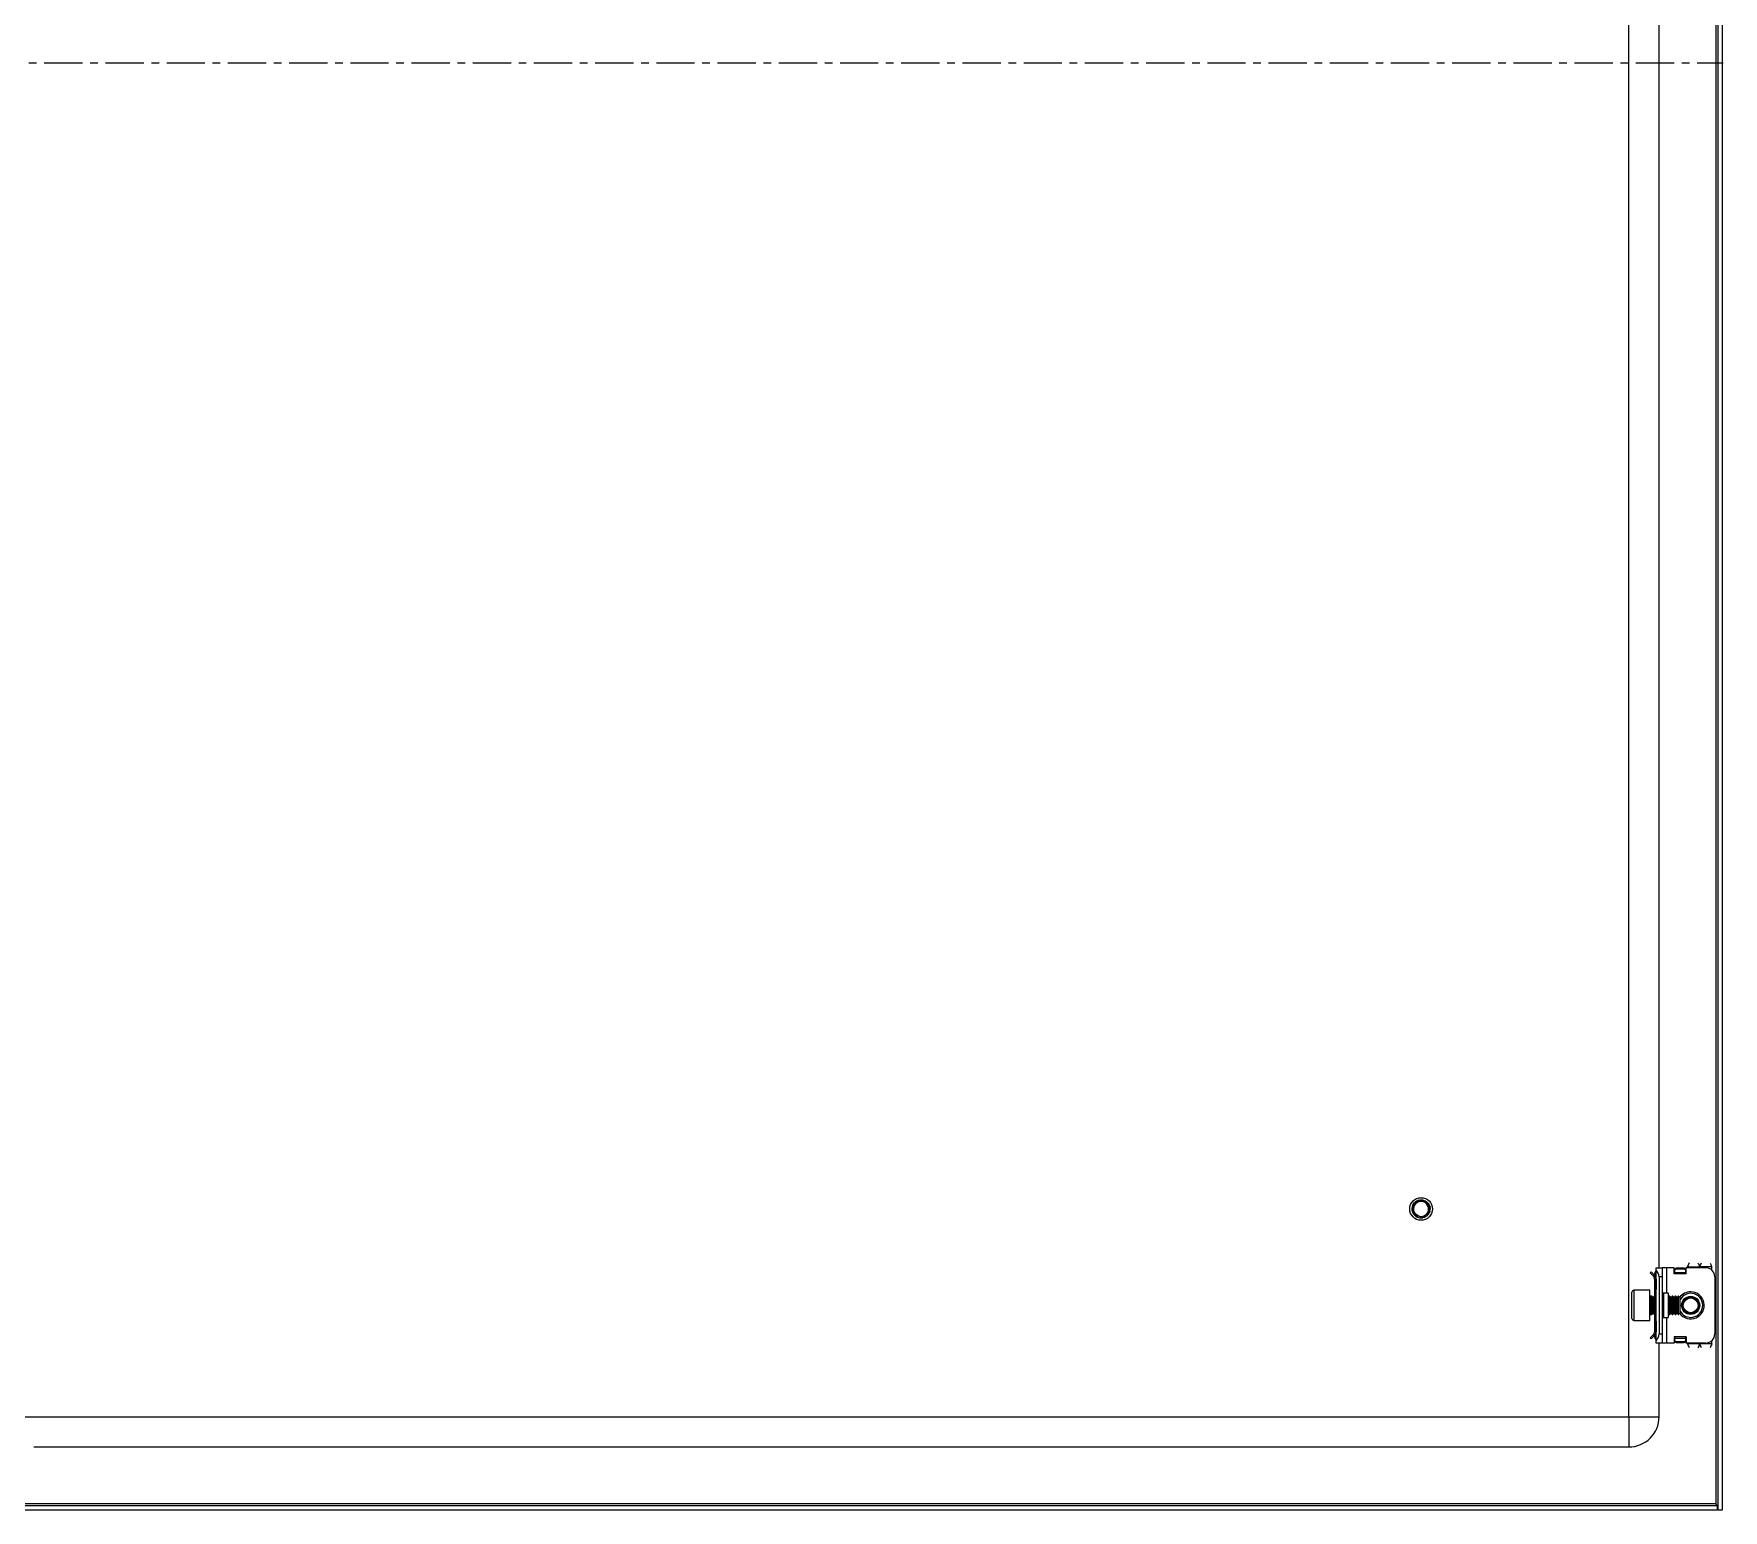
# Model space of a CAD drawing. Header units: millimetres. Extents: x -662 to 1946, y -353 to 961.
# Drawn here: x 1386 to 1946, y -190 to 300 of the extents above; entities that cross this region are included whole.
import ezdxf

# ---------------------------------------------------------------- set-up
doc = ezdxf.new("R2010")
doc.units = ezdxf.units.MM
doc.linetypes.add('CENTERX2', pattern=[20.32, 12.7, -2.54, 2.54, -2.54])
doc.layers.add('FORMAT', color=7, linetype='Continuous')

msp = doc.modelspace()

# ---------------------------------------------------------------- linework, layer by layer
at = {"color": 8, "linetype": 'Continuous', "lineweight": 18}
for p, q in [((1944.07, 768.5), (1944.07, -188.3)), ((1924.17, -111.9), (1923.67, -111.9)), ((1924.17, -111.4), (1923.97, -111.19)), ((1927.67, -109.9), (1927.67, -118.4)), ((1933.92, -111.55), (1930.42, -111.55)), ((1934.67, -109.65), (1938.67, -109.65)), ((1942.67, -109.65), (1938.67, -109.65)), ((1916.77, -117.4), (1916.77, -119.71)), ((1926.17, -112.9), (1925.17, -112.9)), ((1916.77, -119.71), (1916.77, -127.4)), ((1922.42, -119.4), (1922.42, -125.4)), ((1926.67, -118.4), (1926.67, -126.4)), ((1927.67, -126.4), (1927.67, -134.9)), ((1924.17, -132.9), (1923.67, -132.9)), ((1924.17, -133.4), (1923.97, -133.61)), ((1925.17, -131.9), (1926.17, -131.9)), ((1930.42, -133.25), (1933.92, -133.25)), ((1938.67, -135.15), (1934.67, -135.15)), ((1942.67, -135.15), (1938.67, -135.15)), ((1915.17, -159.4), (1915.17, -169.4)), ((1915.17, -159.4), (1925.17, -159.4)), ((1944.07, -188.3), (802.27, -188.3))]:
    msp.add_line(p, q, dxfattribs=at)
at = {"color": 7, "linetype": 'Continuous', "lineweight": 25}
for p, q in [((1944.67, 770.6), (1944.67, -190.4)), ((1946.17, 770.6), (1946.17, -190.4)), ((1915.17, -159.4), (1915.17, 739.6)), ((1925.17, -109.9), (1925.17, 690.1)), ((1843.28, -89.6), (1843.27, -89.65)), ((1843.34, -89.42), (1843.32, -89.46)), ((1843.38, -89.32), (1843.51, -89.09)), ((1843.39, -89.28), (1843.49, -89.1)), ((1843.91, -88.43), (1844.07, -88.31)), ((1843.93, -88.47), (1844.05, -88.28)), ((1844.64, -87.82), (1844.9, -87.7)), ((1845.2, -87.56), (1845.48, -87.5)), ((1845.57, -87.46), (1845.53, -87.47)), ((1846.71, -87.45), (1846.67, -87.44)), ((1846.89, -87.49), (1846.85, -87.48)), ((1847.07, -87.54), (1847.03, -87.52)), ((1847.25, -87.6), (1847.21, -87.58)), ((1847.61, -87.76), (1847.56, -87.74)), ((1847.61, -87.76), (1847.75, -87.88)), ((1847.78, -87.87), (1847.74, -87.84)), ((1847.95, -87.98), (1847.91, -87.96)), ((1847.95, -87.98), (1848.16, -88.17)), ((1848.12, -88.11), (1848.08, -88.08)), ((1848.26, -88.25), (1848.23, -88.22)), ((1848.4, -88.39), (1848.37, -88.35)), ((1848.99, -89.36), (1848.98, -89.35)), ((1849.05, -89.54), (1849.03, -89.49)), ((1849.09, -89.71), (1849.08, -89.67)), ((1843.17, -90.4), (1843.17, -90.4)), ((1843.18, -90.2), (1843.24, -89.89)), ((1843.18, -90.2), (1843.18, -90.25)), ((1843.2, -90), (1843.19, -90.05)), ((1843.2, -90.81), (1843.21, -90.85)), ((1843.23, -89.79), (1843.23, -89.84)), ((1843.88, -91.27), (1843.72, -90.86)), ((1844.01, -92.48), (1843.89, -92.35)), ((1843.9, -92.36), (1843.92, -92.38)), ((1844.01, -92.48), (1844.04, -92.51)), ((1844.15, -92.62), (1844.19, -92.65)), ((1844.31, -92.75), (1844.35, -92.78)), ((1844.48, -92.87), (1844.52, -92.9)), ((1845.98, -93.39), (1846.72, -93.32)), ((1846.86, -93.32), (1846.91, -93.31)), ((1847.05, -93.27), (1847.1, -93.25)), ((1847.25, -93.2), (1847.29, -93.18)), ((1847.62, -93.03), (1847.4, -93.11)), ((1847.44, -93.12), (1847.48, -93.1)), ((1847.8, -92.92), (1847.59, -93.04)), ((1847.62, -92.96), (1847.66, -93)), ((1847.62, -93.03), (1847.66, -93)), ((1848.25, -92.57), (1848.28, -92.53)), ((1849.09, -91.1), (1849.01, -91.34)), ((1849.04, -91.29), (1849.05, -91.25)), ((1849.09, -91.1), (1849.1, -91.06)), ((1849.13, -89.9), (1849.12, -89.85)), ((1849.13, -90.9), (1849.14, -90.86)), ((1849.16, -90.09), (1849.15, -90.04)), ((1849.17, -90.29), (1849.15, -90.53)), ((1849.16, -90.7), (1849.16, -90.65)), ((1849.17, -90.29), (1849.17, -90.24)), ((1849.17, -90.49), (1849.17, -90.44)), ((1922.61, -111.26), (1922.26, -111.61)), ((1923.23, -112.59), (1922.26, -111.61)), ((1923.59, -112.24), (1922.61, -111.26)), ((1923.67, -111.9), (1923.67, -112.29)), ((1923.97, -111.19), (1924.17, -110.99)), ((1924.17, -109.9), (1926.17, -109.9)), ((1924.17, -110.66), (1924.17, -109.9)), ((1924.17, -134.14), (1924.17, -110.66)), ((1926.17, -109.9), (1926.17, -112.9)), ((1927.67, -109.9), (1926.17, -109.9)), ((1930.17, -109.9), (1927.67, -109.9)), ((1930.17, -111.9), (1930.17, -109.9)), ((1934.17, -111.9), (1930.17, -111.9)), ((1930.42, -110.28), (1930.92, -109.92)), ((1930.92, -110.28), (1930.42, -110.63)), ((1930.42, -110.63), (1930.42, -110.28)), ((1930.42, -111.55), (1930.42, -110.63)), ((1930.42, -111.9), (1930.42, -111.55)), ((1930.92, -109.92), (1930.92, -110.28)), ((1930.92, -109.92), (1933.42, -109.92)), ((1930.92, -110.28), (1933.42, -110.28)), ((1933.42, -110.28), (1933.42, -109.92)), ((1933.42, -109.92), (1933.92, -110.28)), ((1933.92, -110.63), (1933.42, -110.28)), ((1933.92, -110.28), (1933.92, -110.63)), ((1933.92, -110.63), (1933.92, -111.55)), ((1933.92, -111.55), (1933.92, -111.9)), ((1933.97, -110.02), (1933.97, -111.9)), ((1934.17, -110.02), (1933.97, -110.02)), ((1934.17, -111.9), (1934.17, -109.9)), ((1940.67, -109.9), (1934.17, -109.9)), ((1934.67, -109.9), (1934.67, -109.65)), ((1942.67, -110.66), (1942.67, -109.65)), ((1922.17, -117.4), (1916.77, -117.4)), ((1922.17, -119.71), (1922.17, -117.4)), ((1923.23, -112.59), (1923.59, -112.24)), ((1923.67, -113.65), (1924.17, -113.65)), ((1923.67, -113.65), (1923.67, -117.15)), ((1924.17, -117.15), (1923.67, -117.15)), ((1923.67, -117.15), (1923.67, -119.4)), ((1924.17, -113.65), (1924.17, -117.15)), ((1925.17, -112.9), (1925.17, -131.9)), ((1926.17, -112.9), (1926.17, -131.9)), ((1943.67, -112.9), (1943.67, -131.9)), ((1916.17, -120.03), (1916.17, -118)), ((1916.17, -126.8), (1916.17, -120.03)), ((1922.17, -127.4), (1922.17, -119.71)), ((1922.78, -119.4), (1922.42, -119.4)), ((1923.17, -119.95), (1922.78, -119.4)), ((1922.78, -124.93), (1922.78, -119.4)), ((1923.56, -119.4), (1923.17, -119.95)), ((1923.17, -124.46), (1923.17, -119.95)), ((1923.78, -119.4), (1923.56, -119.4)), ((1923.56, -124.93), (1923.56, -119.4)), ((1924.17, -119.95), (1923.78, -119.4)), ((1923.78, -124.93), (1923.78, -119.4)), ((1928.17, -118.4), (1926.67, -118.4)), ((1928.17, -118.4), (1928.17, -126.4)), ((1928.56, -119.4), (1928.17, -119.95)), ((1928.78, -119.4), (1928.56, -119.4)), ((1928.56, -124.93), (1928.56, -119.4)), ((1929.17, -119.95), (1928.78, -119.4)), ((1928.78, -124.93), (1928.78, -119.4)), ((1929.56, -119.4), (1929.17, -119.95)), ((1929.17, -124.46), (1929.17, -119.95)), ((1929.78, -119.4), (1929.56, -119.4)), ((1929.56, -124.93), (1929.56, -119.4)), ((1930.17, -119.95), (1929.78, -119.4)), ((1929.78, -124.93), (1929.78, -119.4)), ((1930.56, -119.4), (1930.17, -119.95)), ((1930.17, -124.46), (1930.17, -119.95)), ((1930.78, -119.4), (1930.56, -119.4)), ((1930.56, -124.93), (1930.56, -119.4)), ((1931.17, -119.95), (1930.78, -119.4)), ((1930.78, -124.93), (1930.78, -119.4)), ((1931.56, -119.4), (1931.17, -119.95)), ((1931.17, -124.46), (1931.17, -119.95)), ((1931.62, -119.4), (1931.56, -119.4)), ((1931.56, -124.93), (1931.56, -119.4)), ((1932.17, -119.95), (1931.62, -119.4)), ((1931.62, -120.78), (1931.62, -119.4)), ((1931.62, -125.4), (1931.62, -120.78)), ((1932.17, -121.08), (1932.17, -119.95)), ((1932.17, -124.85), (1932.17, -121.08)), ((1916.77, -127.4), (1922.17, -127.4)), ((1922.42, -125.4), (1922.78, -125.4)), ((1922.78, -125.4), (1923.17, -124.85)), ((1922.78, -125.4), (1922.78, -124.93)), ((1923.17, -124.85), (1923.17, -124.46)), ((1923.17, -124.85), (1923.56, -125.4)), ((1923.56, -125.4), (1923.56, -124.93)), ((1923.56, -125.4), (1923.78, -125.4)), ((1923.67, -125.4), (1923.67, -127.65)), ((1923.67, -127.65), (1923.67, -131.15)), ((1923.67, -127.65), (1924.17, -127.65)), ((1923.78, -125.4), (1924.17, -124.85)), ((1923.78, -125.4), (1923.78, -124.93)), ((1924.17, -127.65), (1924.17, -131.15)), ((1926.67, -126.4), (1928.17, -126.4)), ((1928.17, -124.85), (1928.56, -125.4)), ((1928.56, -125.4), (1928.56, -124.93)), ((1928.56, -125.4), (1928.78, -125.4)), ((1928.78, -125.4), (1929.17, -124.85)), ((1928.78, -125.4), (1928.78, -124.93)), ((1929.17, -124.85), (1929.17, -124.46)), ((1929.17, -124.85), (1929.56, -125.4)), ((1929.56, -125.4), (1929.56, -124.93)), ((1929.56, -125.4), (1929.78, -125.4)), ((1929.78, -125.4), (1930.17, -124.85)), ((1929.78, -125.4), (1929.78, -124.93)), ((1930.17, -124.85), (1930.17, -124.46)), ((1930.17, -124.85), (1930.56, -125.4)), ((1930.56, -125.4), (1930.56, -124.93)), ((1930.56, -125.4), (1930.78, -125.4)), ((1930.78, -125.4), (1931.17, -124.85)), ((1930.78, -125.4), (1930.78, -124.93)), ((1931.17, -124.85), (1931.17, -124.46)), ((1931.17, -124.85), (1931.56, -125.4)), ((1931.56, -125.4), (1931.56, -124.93)), ((1931.56, -125.4), (1931.62, -125.4)), ((1931.62, -125.4), (1932.17, -124.85)), ((1923.23, -132.21), (1922.26, -133.19)), ((1922.61, -133.54), (1922.26, -133.19)), ((1923.59, -132.56), (1922.61, -133.54)), ((1923.23, -132.21), (1923.59, -132.56)), ((1923.67, -131.15), (1924.17, -131.15)), ((1923.67, -132.9), (1923.67, -132.44)), ((1924.17, -133.81), (1923.97, -133.61)), ((1924.17, -134.9), (1924.17, -134.14)), ((1926.17, -131.9), (1926.17, -134.9)), ((1934.17, -132.9), (1930.17, -132.9)), ((1930.17, -132.9), (1930.17, -134.9)), ((1930.42, -133.25), (1930.42, -132.9)), ((1930.42, -134.17), (1930.42, -133.25)), ((1930.42, -134.17), (1930.92, -134.52)), ((1930.42, -134.52), (1930.42, -134.17)), ((1930.92, -134.87), (1930.42, -134.52)), ((1933.42, -134.52), (1930.92, -134.52)), ((1930.92, -134.52), (1930.92, -134.87)), ((1933.42, -134.52), (1933.92, -134.17)), ((1933.42, -134.87), (1933.42, -134.52)), ((1933.92, -134.52), (1933.42, -134.87)), ((1933.92, -132.9), (1933.92, -133.25)), ((1933.92, -133.25), (1933.92, -134.17)), ((1933.92, -134.17), (1933.92, -134.52)), ((1933.97, -132.9), (1933.97, -134.78)), ((1934.17, -132.9), (1934.17, -134.9)), ((1942.67, -135.15), (1942.67, -134.14)), ((1926.17, -134.9), (1924.17, -134.9)), ((1925.17, -159.4), (1925.17, -134.9)), ((1927.67, -134.9), (1926.17, -134.9)), ((1930.17, -134.9), (1927.67, -134.9)), ((1933.42, -134.87), (1930.92, -134.87)), ((1933.97, -134.78), (1934.17, -134.78)), ((1940.67, -134.9), (1934.17, -134.9)), ((1934.67, -135.15), (1934.67, -134.9)), ((831.17, -159.4), (1915.17, -159.4)), ((1385.67, -169.4), (1915.17, -169.4)), ((1944.47, -188.9), (801.87, -188.9)), ((1944.47, -190.4), (801.87, -190.4)), ((1944.07, -188.3), (1944.32, -188.9)), ((1944.47, -188.9), (1944.47, -190.4)), ((1946.17, -190.4), (1944.67, -190.4))]:
    msp.add_line(p, q, dxfattribs=at)
for centre, radius in [((1846.17, -90.4), 3.75), ((1935.67, -122.4), 3), ((1935.67, -122.4), 2.76), ((1935.67, -122.4), 2.45)]:
    msp.add_circle(centre, radius, dxfattribs=at)
for centre, radius, start, end in [((1846.17, -90.4), 2.5, 108.5944, 168.5944), ((1846.17, -90.4), 2.5, 48.5944, 108.5944), ((1846.17, -90.4), 2.5, 348.5944, 48.5944), ((1846.17, -90.4), 3, 180, 220.7437), ((1846.17, -90.4), 2.5, 168.5944, 190.5165), ((1846.17, -90.4), 3, 239.9286, 266.2193), ((1846.17, -90.4), 2.5, 255.8881, 288.5944), ((1846.17, -90.4), 2.5, 288.5944, 348.5944), ((1924.67, -111.9), 1, 135, 180), ((1922.17, -112.9), 3, 0, 48.1897), ((1940.67, -112.9), 3, 0, 90), ((1916.77, -118), 0.6, 90, 180), ((1922.42, -119.15), 0.25, 180, 270), ((1926.67, -117.9), 0.5, 180, 270), ((1935.67, -122.4), 4, 270, 151.045), ((1916.77, -126.8), 0.6, 180, 270), ((1922.42, -125.65), 0.25, 90, 180), ((1926.67, -126.9), 0.5, 90, 180), ((1935.67, -122.4), 4, 208.955, 270), ((1924.67, -132.9), 1, 180, 225), ((1922.17, -131.9), 3, 311.8103, 0), ((1940.67, -131.9), 3, 270, 0), ((1915.17, -159.4), 10, 270, 0)]:
    msp.add_arc(centre, radius, start, end, dxfattribs=at)
at = {"color": 8, "linetype": 'Continuous', "lineweight": 18}
for start, end in [(215.4622, 90), (90, 144.5378)]:
    msp.add_arc((1935.67, -122.4), 4.5, start, end, dxfattribs=at)
at = {"color": 7, "linetype": 'Continuous', "lineweight": 25}
for points, knots in [([(1843.7, -89.9), (1843.69, -89.88), (1843.65, -89.84), (1843.59, -89.78), (1843.52, -89.73), (1843.44, -89.69), (1843.36, -89.66), (1843.3, -89.65), (1843.27, -89.65)], [0, 0, 0, 0, 0.137266, 0.30795, 0.478578, 0.649185, 0.822833, 1, 1, 1, 1]), ([(1843.28, -89.6), (1843.31, -89.6), (1843.37, -89.6), (1843.46, -89.61), (1843.54, -89.64), (1843.61, -89.69), (1843.66, -89.74), (1843.7, -89.79), (1843.72, -89.83), (1843.73, -89.85)], [0, 0, 0, 0, 0.165667, 0.330522, 0.488809, 0.638525, 0.778629, 0.909213, 1, 1, 1, 1]), ([(1843.7, -89.76), (1843.69, -89.75), (1843.67, -89.71), (1843.62, -89.64), (1843.55, -89.57), (1843.47, -89.52), (1843.4, -89.48), (1843.35, -89.47), (1843.32, -89.46)], [0, 0, 0, 0, 0.076151, 0.276704, 0.47712, 0.677473, 0.837574, 1, 1, 1, 1]), ([(1843.34, -89.42), (1843.55, -88.99), (1843.86, -88.35), (1844.45, -87.95), (1844.65, -87.82)], [0, 0, 0, 0, 0.657042, 1, 1, 1, 1]), ([(1843.34, -89.42), (1843.37, -89.42), (1843.42, -89.43), (1843.5, -89.46), (1843.57, -89.5), (1843.63, -89.56), (1843.68, -89.61), (1843.71, -89.68), (1843.73, -89.73), (1843.73, -89.77), (1843.73, -89.78)], [0, 0, 0, 0, 0.154027, 0.307095, 0.452862, 0.590123, 0.718565, 0.838856, 0.95247, 1, 1, 1, 1]), ([(1843.37, -89.42), (1843.39, -89.32), (1843.44, -89.15), (1843.52, -88.99), (1843.56, -88.93)], [0, 0, 0, 0, 0.608978, 1, 1, 1, 1]), ([(1843.54, -89.01), (1843.57, -88.94), (1843.65, -88.73), (1843.81, -88.57), (1843.92, -88.46)], [0, 0, 0, 0, 0.3337892, 1, 1, 1, 1]), ([(1843.62, -88.88), (1843.64, -88.83), (1843.75, -88.53), (1843.99, -88.32), (1844.2, -88.14)], [0, 0, 0, 0, 0.171865, 1, 1, 1, 1]), ([(1845.02, -88.04), (1844.95, -88.08), (1844.63, -88.26), (1844.13, -88.73), (1843.83, -89.31), (1843.74, -89.65), (1843.72, -89.71)], [0, 0, 0, 0, 0.104785, 0.513079, 0.918136, 1, 1, 1, 1]), ([(1843.72, -89.71), (1843.73, -89.74), (1843.74, -89.81), (1843.73, -89.87), (1843.72, -89.91)], [0, 0, 0, 0, 0.544473, 1, 1, 1, 1]), ([(1843.91, -88.43), (1843.9, -88.44), (1843.89, -88.46), (1843.87, -88.48), (1843.86, -88.49)], [0, 0, 0, 0, 0.2967964, 1, 1, 1, 1]), ([(1844.03, -88.3), (1844.03, -88.3), (1844.02, -88.31), (1844.01, -88.33), (1844, -88.33)], [0, 0, 0, 0, 0.484232, 1, 1, 1, 1]), ([(1844.17, -88.17), (1844.16, -88.18), (1844.15, -88.19), (1844.14, -88.2), (1844.13, -88.2)], [0, 0, 0, 0, 0.485158, 1, 1, 1, 1]), ([(1844.31, -88.05), (1844.3, -88.05), (1844.29, -88.06), (1844.28, -88.07), (1844.27, -88.08)], [0, 0, 0, 0, 0.4845464, 1, 1, 1, 1]), ([(1844.47, -87.93), (1844.46, -87.94), (1844.45, -87.95), (1844.44, -87.95), (1844.43, -87.96)], [0, 0, 0, 0, 0.4826873, 1, 1, 1, 1]), ([(1844.47, -87.93), (1844.48, -87.92), (1844.53, -87.89), (1844.58, -87.87), (1844.63, -87.85)], [0, 0, 0, 0, 0.230751, 1, 1, 1, 1]), ([(1844.64, -87.82), (1844.63, -87.83), (1844.62, -87.84), (1844.6, -87.84), (1844.59, -87.85)], [0, 0, 0, 0, 0.480194, 1, 1, 1, 1]), ([(1844.64, -87.82), (1844.67, -87.84), (1844.73, -87.88), (1844.8, -87.95), (1844.83, -88), (1844.85, -88.02)], [0, 0, 0, 0, 0.3628583, 0.6934345, 1, 1, 1, 1]), ([(1845, -88.08), (1844.98, -88.08), (1844.94, -88.07), (1844.88, -88.04), (1844.8, -87.99), (1844.71, -87.92), (1844.67, -87.85), (1844.65, -87.82)], [0, 0, 0, 0, 0.084477, 0.253367, 0.470159, 0.686909, 1, 1, 1, 1]), ([(1844.82, -87.72), (1844.81, -87.73), (1844.79, -87.74), (1844.78, -87.74), (1844.77, -87.75)], [0, 0, 0, 0, 0.477867, 1, 1, 1, 1]), ([(1844.93, -88.03), (1844.93, -88.01), (1844.92, -87.96), (1844.88, -87.89), (1844.83, -87.81), (1844.79, -87.77), (1844.77, -87.75)], [0, 0, 0, 0, 0.154183, 0.462567, 0.728091, 1, 1, 1, 1]), ([(1844.82, -87.72), (1844.85, -87.75), (1844.9, -87.78), (1844.97, -87.86), (1845.01, -87.94), (1845.04, -88), (1845.05, -88.04), (1845.05, -88.05)], [0, 0, 0, 0, 0.2607623, 0.4948046, 0.7237939, 0.9427899, 1, 1, 1, 1]), ([(1845, -87.64), (1845, -87.64), (1844.98, -87.65), (1844.97, -87.65), (1844.96, -87.66)], [0, 0, 0, 0, 0.476486, 1, 1, 1, 1]), ([(1845.09, -88.05), (1845.09, -88.04), (1845.1, -87.98), (1845.09, -87.9), (1845.06, -87.81), (1845.01, -87.73), (1844.98, -87.68), (1844.96, -87.66)], [0, 0, 0, 0, 0.114393, 0.350182, 0.585971, 0.790611, 1, 1, 1, 1]), ([(1845, -87.64), (1845.02, -87.63), (1845.08, -87.6), (1845.15, -87.59), (1845.2, -87.58)], [0, 0, 0, 0, 0.301025, 1, 1, 1, 1]), ([(1845, -87.64), (1845.03, -87.66), (1845.08, -87.71), (1845.14, -87.78), (1845.18, -87.87), (1845.2, -87.95), (1845.21, -88.01), (1845.2, -88.05), (1845.2, -88.06)], [0, 0, 0, 0, 0.218347, 0.41099, 0.598711, 0.777744, 0.945667, 1, 1, 1, 1]), ([(1845.38, -88.03), (1845.36, -88.03), (1845.31, -88.05), (1845.24, -88.06), (1845.14, -88.06), (1845.07, -88.05), (1845.03, -88.04), (1845.02, -88.04)], [0, 0, 0, 0, 0.0990109, 0.3882762, 0.6130099, 0.8953836, 1, 1, 1, 1]), ([(1845.2, -87.56), (1845.19, -87.57), (1845.17, -87.57), (1845.16, -87.58), (1845.15, -87.58)], [0, 0, 0, 0, 0.476579, 1, 1, 1, 1]), ([(1845.23, -88.06), (1845.23, -88.06), (1845.24, -88.02), (1845.25, -87.95), (1845.25, -87.85), (1845.23, -87.75), (1845.2, -87.66), (1845.17, -87.61), (1845.15, -87.58)], [0, 0, 0, 0, 0.019058, 0.219488, 0.419831, 0.620151, 0.807785, 1, 1, 1, 1]), ([(1845.2, -87.56), (1845.22, -87.59), (1845.27, -87.64), (1845.31, -87.72), (1845.34, -87.81), (1845.35, -87.89), (1845.34, -87.96), (1845.33, -88), (1845.32, -88.02)], [0, 0, 0, 0, 0.213002, 0.396975, 0.575181, 0.744364, 0.902779, 1, 1, 1, 1]), ([(1845.39, -87.5), (1845.38, -87.51), (1845.37, -87.51), (1845.35, -87.51), (1845.34, -87.52)], [0, 0, 0, 0, 0.478977, 1, 1, 1, 1]), ([(1845.35, -88.02), (1845.36, -87.99), (1845.38, -87.94), (1845.4, -87.85), (1845.4, -87.76), (1845.4, -87.65), (1845.36, -87.57), (1845.34, -87.52)], [0, 0, 0, 0, 0.147065, 0.321231, 0.495346, 0.669443, 1, 1, 1, 1]), ([(1845.64, -87.8), (1845.63, -87.81), (1845.61, -87.86), (1845.55, -87.94), (1845.46, -88), (1845.4, -88.02), (1845.38, -88.03)], [0, 0, 0, 0, 0.153621, 0.528305, 0.811762, 1, 1, 1, 1]), ([(1845.39, -87.5), (1845.41, -87.53), (1845.44, -87.59), (1845.47, -87.68), (1845.49, -87.76), (1845.48, -87.84), (1845.47, -87.92), (1845.44, -87.97), (1845.42, -88), (1845.41, -88.01)], [0, 0, 0, 0, 0.195461, 0.359649, 0.517607, 0.666788, 0.806268, 0.936243, 1, 1, 1, 1]), ([(1845.46, -87.96), (1845.46, -87.96), (1845.5, -87.92), (1845.53, -87.83), (1845.55, -87.72), (1845.56, -87.63), (1845.55, -87.55), (1845.54, -87.5), (1845.53, -87.47)], [0, 0, 0, 0, 0.001313, 0.309582, 0.493731, 0.677835, 0.837663, 1, 1, 1, 1]), ([(1845.57, -87.46), (1845.59, -87.49), (1845.61, -87.54), (1845.63, -87.62), (1845.63, -87.71), (1845.61, -87.78), (1845.58, -87.87), (1845.53, -87.93), (1845.5, -87.96)], [0, 0, 0, 0, 0.162579, 0.32416, 0.478216, 0.623372, 0.759205, 1, 1, 1, 1]), ([(1845.5, -87.97), (1845.52, -87.95), (1845.57, -87.91), (1845.61, -87.84), (1845.64, -87.81), (1845.64, -87.8)], [0, 0, 0, 0, 0.4133204, 0.8335068, 1, 1, 1, 1]), ([(1845.53, -87.48), (1845.55, -87.47), (1845.67, -87.43), (1845.8, -87.42), (1845.91, -87.41)], [0, 0, 0, 0, 0.169871, 1, 1, 1, 1]), ([(1845.57, -87.46), (1845.6, -87.45), (1845.93, -87.39), (1846.56, -87.38), (1847.22, -87.56), (1847.56, -87.74), (1847.62, -87.77)], [0, 0, 0, 0, 0.044285, 0.46488, 0.894202, 1, 1, 1, 1]), ([(1847.62, -88.08), (1847.56, -88.05), (1847.23, -87.87), (1846.56, -87.69), (1845.94, -87.72), (1845.64, -87.8), (1845.64, -87.8)], [0, 0, 0, 0, 0.102158, 0.551599, 0.99962, 1, 1, 1, 1]), ([(1846.01, -87.43), (1846.07, -87.42), (1846.24, -87.39), (1846.41, -87.41), (1846.52, -87.42)], [0, 0, 0, 0, 0.399625, 1, 1, 1, 1]), ([(1846.69, -87.46), (1846.74, -87.46), (1846.88, -87.47), (1847.01, -87.52), (1847.11, -87.55)], [0, 0, 0, 0, 0.3173854, 1, 1, 1, 1]), ([(1847.54, -88.06), (1847.54, -88.05), (1847.54, -88.02), (1847.55, -87.95), (1847.57, -87.86), (1847.61, -87.8), (1847.62, -87.77)], [0, 0, 0, 0, 0.058255, 0.305509, 0.64716, 1, 1, 1, 1]), ([(1847.61, -87.76), (1847.61, -87.8), (1847.61, -87.87), (1847.58, -87.96), (1847.56, -88.02), (1847.55, -88.04)], [0, 0, 0, 0, 0.371432, 0.710618, 1, 1, 1, 1]), ([(1847.62, -88.08), (1847.64, -88.06), (1847.68, -88.01), (1847.72, -87.93), (1847.73, -87.87), (1847.74, -87.84)], [0, 0, 0, 0, 0.351509, 0.671861, 1, 1, 1, 1]), ([(1847.83, -88.52), (1847.82, -88.52), (1847.78, -88.48), (1847.73, -88.42), (1847.68, -88.34), (1847.65, -88.25), (1847.63, -88.16), (1847.62, -88.11), (1847.62, -88.08)], [0, 0, 0, 0, 0.066273, 0.267344, 0.423096, 0.618734, 0.814089, 1, 1, 1, 1]), ([(1847.78, -87.87), (1847.78, -87.9), (1847.77, -87.97), (1847.74, -88.07), (1847.7, -88.15), (1847.66, -88.2), (1847.64, -88.22), (1847.64, -88.22)], [0, 0, 0, 0, 0.275174, 0.522846, 0.765225, 0.99702, 1, 1, 1, 1]), ([(1847.66, -88.27), (1847.67, -88.26), (1847.71, -88.24), (1847.77, -88.19), (1847.84, -88.12), (1847.88, -88.04), (1847.9, -87.98), (1847.91, -87.96)], [0, 0, 0, 0, 0.084965, 0.329338, 0.573716, 0.784411, 1, 1, 1, 1]), ([(1847.95, -87.98), (1847.95, -88.02), (1847.94, -88.09), (1847.9, -88.18), (1847.85, -88.25), (1847.78, -88.31), (1847.74, -88.35), (1847.71, -88.36), (1847.7, -88.36)], [0, 0, 0, 0, 0.222831, 0.420099, 0.612409, 0.79585, 0.967895, 1, 1, 1, 1]), ([(1847.72, -88.39), (1847.72, -88.39), (1847.75, -88.38), (1847.82, -88.35), (1847.9, -88.3), (1847.98, -88.24), (1848.04, -88.16), (1848.06, -88.11), (1848.08, -88.08)], [0, 0, 0, 0, 0.002693, 0.20821, 0.413641, 0.619057, 0.807274, 1, 1, 1, 1]), ([(1848.12, -88.11), (1848.1, -88.15), (1848.09, -88.21), (1848.04, -88.29), (1847.98, -88.36), (1847.91, -88.41), (1847.86, -88.45), (1847.82, -88.45), (1847.81, -88.45)], [0, 0, 0, 0, 0.2192122, 0.4093392, 0.5935966, 0.7685681, 0.9323945, 1, 1, 1, 1]), ([(1847.82, -88.48), (1847.85, -88.47), (1847.92, -88.46), (1848.01, -88.42), (1848.09, -88.37), (1848.17, -88.3), (1848.21, -88.25), (1848.23, -88.22)], [0, 0, 0, 0, 0.190996, 0.383798, 0.576553, 0.78528, 1, 1, 1, 1]), ([(1848.27, -88.6), (1848.27, -88.61), (1848.24, -88.62), (1848.19, -88.64), (1848.1, -88.64), (1848, -88.63), (1847.9, -88.58), (1847.85, -88.54), (1847.83, -88.52)], [0, 0, 0, 0, 0.045866, 0.230744, 0.387461, 0.658246, 0.861978, 1, 1, 1, 1]), ([(1848.26, -88.25), (1848.25, -88.28), (1848.22, -88.34), (1848.16, -88.41), (1848.1, -88.47), (1848.03, -88.51), (1847.96, -88.53), (1847.91, -88.53), (1847.89, -88.53)], [0, 0, 0, 0, 0.211659, 0.390361, 0.562352, 0.724819, 0.876696, 1, 1, 1, 1]), ([(1847.91, -88.55), (1847.92, -88.55), (1847.98, -88.56), (1848.08, -88.54), (1848.19, -88.5), (1848.28, -88.44), (1848.34, -88.39), (1848.37, -88.35)], [0, 0, 0, 0, 0.046579, 0.3626876, 0.5517357, 0.7407531, 1, 1, 1, 1]), ([(1847.91, -88.59), (1847.94, -88.6), (1848, -88.62), (1848.1, -88.63), (1848.19, -88.62), (1848.25, -88.61), (1848.27, -88.6)], [0, 0, 0, 0, 0.2517951, 0.502165, 0.752314, 1, 1, 1, 1]), ([(1848.4, -88.39), (1848.38, -88.41), (1848.35, -88.46), (1848.29, -88.52), (1848.22, -88.56), (1848.14, -88.59), (1848.07, -88.61), (1848.01, -88.61), (1847.97, -88.6), (1847.95, -88.59)], [0, 0, 0, 0, 0.169226, 0.337427, 0.497935, 0.649179, 0.790582, 0.922688, 1, 1, 1, 1]), ([(1849.01, -90.44), (1849.01, -90.37), (1848.99, -89.97), (1848.81, -89.3), (1848.44, -88.83), (1848.27, -88.6)], [0, 0, 0, 0, 0.108003, 0.585763, 1, 1, 1, 1]), ([(1848.4, -88.39), (1848.52, -88.54), (1848.8, -88.89), (1849.09, -89.55), (1849.15, -90.06), (1849.17, -90.31)], [0, 0, 0, 0, 0.274163, 0.639603, 1, 1, 1, 1]), ([(1848.48, -88.52), (1848.52, -88.56), (1848.66, -88.69), (1848.76, -88.86), (1848.82, -88.99)], [0, 0, 0, 0, 0.2887074, 1, 1, 1, 1]), ([(1848.8, -89), (1848.84, -89.06), (1848.96, -89.23), (1849.02, -89.43), (1849.05, -89.56)], [0, 0, 0, 0, 0.357545, 1, 1, 1, 1]), ([(1849.06, -89.66), (1849.08, -89.7), (1849.14, -89.85), (1849.15, -90.01), (1849.16, -90.13)], [0, 0, 0, 0, 0.28291, 1, 1, 1, 1]), ([(1843.66, -90.11), (1843.66, -90.12), (1843.64, -90.16), (1843.6, -90.21), (1843.55, -90.26), (1843.48, -90.31), (1843.4, -90.35), (1843.32, -90.38), (1843.24, -90.4), (1843.2, -90.4), (1843.17, -90.4)], [0, 0, 0, 0, 0.060221, 0.18113, 0.301988, 0.42281, 0.589437, 0.75603, 0.87711, 1, 1, 1, 1]), ([(1843.17, -90.41), (1843.17, -90.36), (1843.17, -90.28), (1843.19, -90.2), (1843.19, -90.18)], [0, 0, 0, 0, 0.659859, 1, 1, 1, 1]), ([(1843.17, -90.41), (1843.21, -90.39), (1843.27, -90.36), (1843.36, -90.33), (1843.42, -90.33), (1843.45, -90.33)], [0, 0, 0, 0, 0.371226, 0.708872, 1, 1, 1, 1]), ([(1844.1, -92.18), (1844.08, -92.16), (1843.83, -91.94), (1843.49, -91.48), (1843.25, -90.87), (1843.19, -90.52), (1843.17, -90.4)], [0, 0, 0, 0, 0.050685, 0.485619, 0.826643, 1, 1, 1, 1]), ([(1843.18, -90.2), (1843.21, -90.19), (1843.28, -90.16), (1843.37, -90.14), (1843.46, -90.14), (1843.55, -90.16), (1843.59, -90.18), (1843.62, -90.19)], [0, 0, 0, 0, 0.235039, 0.445532, 0.651268, 0.847853, 1, 1, 1, 1]), ([(1843.53, -90.27), (1843.5, -90.26), (1843.44, -90.24), (1843.35, -90.23), (1843.26, -90.23), (1843.21, -90.25), (1843.18, -90.25)], [0, 0, 0, 0, 0.237597, 0.516729, 0.755527, 1, 1, 1, 1]), ([(1843.64, -90.16), (1843.61, -90.14), (1843.56, -90.1), (1843.47, -90.06), (1843.37, -90.04), (1843.28, -90.03), (1843.22, -90.04), (1843.19, -90.05)], [0, 0, 0, 0, 0.189173, 0.404697, 0.62022, 0.807935, 1, 1, 1, 1]), ([(1843.2, -90), (1843.23, -89.99), (1843.3, -89.96), (1843.4, -89.96), (1843.49, -89.97), (1843.57, -89.99), (1843.63, -90.02), (1843.66, -90.05), (1843.67, -90.06)], [0, 0, 0, 0, 0.214065, 0.402363, 0.585629, 0.760234, 0.923894, 1, 1, 1, 1]), ([(1843.23, -90.99), (1843.22, -90.95), (1843.21, -90.89), (1843.21, -90.82), (1843.21, -90.79)], [0, 0, 0, 0, 0.621931, 1, 1, 1, 1]), ([(1843.23, -89.79), (1843.27, -89.79), (1843.34, -89.77), (1843.43, -89.78), (1843.52, -89.8), (1843.59, -89.84), (1843.65, -89.88), (1843.68, -89.91), (1843.7, -89.93)], [0, 0, 0, 0, 0.208898, 0.388587, 0.562428, 0.727295, 0.881578, 1, 1, 1, 1]), ([(1843.69, -90.05), (1843.69, -90.04), (1843.66, -90), (1843.59, -89.95), (1843.51, -89.9), (1843.42, -89.86), (1843.32, -89.84), (1843.26, -89.84), (1843.23, -89.84)], [0, 0, 0, 0, 0.069872, 0.258455, 0.446951, 0.635422, 0.81547, 1, 1, 1, 1]), ([(1843.66, -90.07), (1843.66, -90.17), (1843.64, -90.44), (1843.69, -90.7), (1843.72, -90.86)], [0, 0, 0, 0, 0.4085207, 1, 1, 1, 1]), ([(1843.72, -89.91), (1843.72, -89.91), (1843.71, -89.96), (1843.69, -90.01), (1843.67, -90.06), (1843.66, -90.07)], [0, 0, 0, 0, 0.157682, 0.80304, 1, 1, 1, 1]), ([(1845.17, -92.63), (1845.09, -92.6), (1844.77, -92.44), (1844.26, -92.02), (1844.01, -91.52), (1843.88, -91.27)], [0, 0, 0, 0, 0.1306517, 0.5600073, 1, 1, 1, 1]), ([(1843.9, -92.36), (1843.92, -92.33), (1843.95, -92.29), (1844.01, -92.23), (1844.07, -92.2), (1844.1, -92.18), (1844.1, -92.18)], [0, 0, 0, 0, 0.315056, 0.630194, 0.945514, 1, 1, 1, 1]), ([(1844.46, -92.23), (1844.43, -92.22), (1844.37, -92.21), (1844.29, -92.21), (1844.21, -92.22), (1844.13, -92.24), (1844.02, -92.29), (1843.96, -92.34), (1843.92, -92.38)], [0, 0, 0, 0, 0.149407, 0.278563, 0.407661, 0.536722, 0.727045, 1, 1, 1, 1]), ([(1844.01, -92.48), (1844.03, -92.45), (1844.06, -92.4), (1844.12, -92.34), (1844.18, -92.29), (1844.25, -92.25), (1844.33, -92.23), (1844.4, -92.22), (1844.45, -92.23), (1844.48, -92.24)], [0, 0, 0, 0, 0.1594459, 0.3180339, 0.4699832, 0.6134801, 0.7476486, 0.8728556, 1, 1, 1, 1]), ([(1844.53, -92.28), (1844.52, -92.28), (1844.49, -92.28), (1844.42, -92.29), (1844.34, -92.3), (1844.25, -92.34), (1844.18, -92.38), (1844.11, -92.44), (1844.07, -92.49), (1844.04, -92.51)], [0, 0, 0, 0, 0.0182814, 0.1756388, 0.3328957, 0.4900969, 0.6472739, 0.8216323, 1, 1, 1, 1]), ([(1844.1, -92.18), (1844.12, -92.18), (1844.16, -92.17), (1844.25, -92.16), (1844.35, -92.17), (1844.44, -92.21), (1844.52, -92.26), (1844.6, -92.35), (1844.67, -92.46), (1844.7, -92.55), (1844.71, -92.59)], [0, 0, 0, 0, 0.073646, 0.169563, 0.351373, 0.438893, 0.519676, 0.682906, 0.8512, 1, 1, 1, 1]), ([(1844.15, -92.62), (1844.17, -92.59), (1844.19, -92.52), (1844.25, -92.44), (1844.31, -92.38), (1844.37, -92.34), (1844.45, -92.31), (1844.51, -92.29), (1844.54, -92.29), (1844.54, -92.29)], [0, 0, 0, 0, 0.198035, 0.367663, 0.531495, 0.686664, 0.831818, 0.981917, 1, 1, 1, 1]), ([(1844.6, -92.36), (1844.59, -92.36), (1844.55, -92.37), (1844.48, -92.39), (1844.39, -92.44), (1844.31, -92.5), (1844.24, -92.57), (1844.21, -92.62), (1844.19, -92.65)], [0, 0, 0, 0, 0.0505, 0.241124, 0.431653, 0.622154, 0.808692, 1, 1, 1, 1]), ([(1844.31, -92.75), (1844.32, -92.72), (1844.33, -92.65), (1844.38, -92.56), (1844.43, -92.49), (1844.5, -92.44), (1844.56, -92.4), (1844.6, -92.39), (1844.62, -92.38)], [0, 0, 0, 0, 0.209239, 0.392702, 0.571062, 0.740844, 0.899958, 1, 1, 1, 1]), ([(1844.67, -92.46), (1844.64, -92.47), (1844.58, -92.5), (1844.51, -92.55), (1844.44, -92.62), (1844.38, -92.7), (1844.36, -92.75), (1844.35, -92.78)], [0, 0, 0, 0, 0.172104, 0.391099, 0.610089, 0.802801, 1, 1, 1, 1]), ([(1844.48, -92.87), (1844.48, -92.84), (1844.49, -92.77), (1844.52, -92.68), (1844.57, -92.6), (1844.62, -92.54), (1844.66, -92.51), (1844.68, -92.5)], [0, 0, 0, 0, 0.240212, 0.454711, 0.664287, 0.864517, 1, 1, 1, 1]), ([(1844.71, -92.61), (1844.69, -92.63), (1844.64, -92.67), (1844.59, -92.74), (1844.54, -92.82), (1844.53, -92.87), (1844.52, -92.9)], [0, 0, 0, 0, 0.228254, 0.510351, 0.752319, 1, 1, 1, 1]), ([(1844.65, -92.99), (1844.65, -92.95), (1844.65, -92.88), (1844.68, -92.78), (1844.71, -92.72), (1844.73, -92.7), (1844.73, -92.7)], [0, 0, 0, 0, 0.357139, 0.680979, 0.998183, 1, 1, 1, 1]), ([(1844.71, -92.59), (1844.71, -92.6), (1844.72, -92.65), (1844.73, -92.72), (1844.73, -92.81), (1844.71, -92.91), (1844.68, -92.97), (1844.67, -93)], [0, 0, 0, 0, 0.113604, 0.31095, 0.508229, 0.75166, 1, 1, 1, 1]), ([(1845.56, -92.82), (1845.28, -92.77), (1844.98, -92.72), (1844.72, -92.59), (1844.71, -92.59)], [0, 0, 0, 0, 0.965671, 1, 1, 1, 1]), ([(1845.56, -92.82), (1845.47, -92.79), (1845.33, -92.73), (1845.21, -92.66), (1845.17, -92.63)], [0, 0, 0, 0, 0.681733, 1, 1, 1, 1]), ([(1846.72, -93.32), (1846.71, -93.31), (1846.69, -93.26), (1846.68, -93.18), (1846.68, -93.1), (1846.69, -93.03), (1846.73, -92.95), (1846.79, -92.87), (1846.89, -92.8), (1846.95, -92.78), (1846.97, -92.77)], [0, 0, 0, 0, 0.0986313, 0.2385412, 0.3785316, 0.4989503, 0.6010273, 0.777401, 0.9101004, 1, 1, 1, 1]), ([(1846.87, -92.82), (1846.87, -92.82), (1846.84, -92.85), (1846.8, -92.91), (1846.76, -92.99), (1846.73, -93.08), (1846.71, -93.17), (1846.71, -93.26), (1846.72, -93.3), (1846.72, -93.32)], [0, 0, 0, 0, 0.036757, 0.196192, 0.355485, 0.51469, 0.719746, 0.882005, 1, 1, 1, 1]), ([(1846.86, -93.32), (1846.85, -93.29), (1846.82, -93.24), (1846.8, -93.16), (1846.79, -93.07), (1846.8, -92.99), (1846.82, -92.9), (1846.86, -92.84), (1846.89, -92.81)], [0, 0, 0, 0, 0.16279, 0.324686, 0.479688, 0.626058, 0.76302, 1, 1, 1, 1]), ([(1846.95, -92.79), (1846.94, -92.81), (1846.91, -92.86), (1846.88, -92.95), (1846.87, -93.04), (1846.87, -93.17), (1846.89, -93.26), (1846.91, -93.31)], [0, 0, 0, 0, 0.13286, 0.29106, 0.491007, 0.69089, 1, 1, 1, 1]), ([(1847.05, -93.27), (1847.03, -93.24), (1846.99, -93.19), (1846.95, -93.1), (1846.93, -93.02), (1846.93, -92.93), (1846.94, -92.86), (1846.96, -92.8), (1846.97, -92.78), (1846.98, -92.77)], [0, 0, 0, 0, 0.198483, 0.367712, 0.531083, 0.685778, 0.830503, 0.965152, 1, 1, 1, 1]), ([(1846.97, -92.77), (1846.98, -92.77), (1847.03, -92.75), (1847.11, -92.74), (1847.21, -92.74), (1847.3, -92.75), (1847.39, -92.78), (1847.46, -92.81), (1847.54, -92.86), (1847.6, -92.91), (1847.63, -92.94), (1847.64, -92.95)], [0, 0, 0, 0, 0.04296, 0.1733, 0.274263, 0.401081, 0.527716, 0.654259, 0.780759, 0.936852, 1, 1, 1, 1]), ([(1847.06, -92.75), (1847.06, -92.76), (1847.04, -92.8), (1847.03, -92.87), (1847.02, -92.97), (1847.03, -93.07), (1847.05, -93.16), (1847.08, -93.22), (1847.1, -93.25)], [0, 0, 0, 0, 0.043388, 0.23288, 0.422274, 0.611632, 0.803279, 1, 1, 1, 1]), ([(1847.25, -93.2), (1847.22, -93.18), (1847.17, -93.13), (1847.12, -93.05), (1847.09, -92.96), (1847.07, -92.88), (1847.07, -92.81), (1847.08, -92.76), (1847.09, -92.75)], [0, 0, 0, 0, 0.208724, 0.39105, 0.568219, 0.73683, 0.894853, 1, 1, 1, 1]), ([(1847.18, -92.74), (1847.18, -92.77), (1847.17, -92.83), (1847.18, -92.93), (1847.2, -93.02), (1847.24, -93.11), (1847.27, -93.16), (1847.29, -93.18)], [0, 0, 0, 0, 0.181695, 0.396783, 0.61186, 0.803681, 1, 1, 1, 1]), ([(1847.44, -93.12), (1847.41, -93.1), (1847.35, -93.06), (1847.29, -92.98), (1847.25, -92.9), (1847.22, -92.82), (1847.22, -92.77), (1847.22, -92.74)], [0, 0, 0, 0, 0.234253, 0.442787, 0.646465, 0.841043, 1, 1, 1, 1]), ([(1847.33, -92.76), (1847.33, -92.76), (1847.33, -92.8), (1847.34, -92.86), (1847.38, -92.95), (1847.42, -93.03), (1847.46, -93.08), (1847.48, -93.1)], [0, 0, 0, 0, 0.00279, 0.269575, 0.536371, 0.765499, 1, 1, 1, 1]), ([(1847.62, -93.03), (1847.59, -93.01), (1847.53, -92.97), (1847.46, -92.9), (1847.42, -92.84), (1847.4, -92.8), (1847.4, -92.79)], [0, 0, 0, 0, 0.3195142, 0.6084926, 0.891527, 1, 1, 1, 1]), ([(1847.64, -92.95), (1847.71, -92.9), (1848.06, -92.67), (1848.55, -92.17), (1848.77, -91.61), (1848.87, -91.37)], [0, 0, 0, 0, 0.128781, 0.613629, 1, 1, 1, 1]), ([(1849.04, -91.29), (1848.9, -91.63), (1848.62, -92.29), (1848.05, -92.73), (1847.77, -92.94)], [0, 0, 0, 0, 0.513722, 1, 1, 1, 1]), ([(1848.55, -92.19), (1848.51, -92.26), (1848.38, -92.46), (1848.2, -92.62), (1848.08, -92.72)], [0, 0, 0, 0, 0.338449, 1, 1, 1, 1]), ([(1848.87, -91.37), (1848.87, -91.37), (1848.84, -91.36), (1848.79, -91.33), (1848.73, -91.28), (1848.68, -91.23), (1848.64, -91.15), (1848.61, -91.05), (1848.61, -90.95), (1848.62, -90.9), (1848.62, -90.89)], [0, 0, 0, 0, 0.022761, 0.192243, 0.346896, 0.477535, 0.588677, 0.783334, 0.968624, 1, 1, 1, 1]), ([(1848.61, -90.97), (1848.61, -91), (1848.62, -91.06), (1848.66, -91.15), (1848.71, -91.22), (1848.77, -91.29), (1848.83, -91.34), (1848.86, -91.36), (1848.87, -91.37)], [0, 0, 0, 0, 0.1827374, 0.3634226, 0.5439468, 0.7243733, 0.9047468, 1, 1, 1, 1]), ([(1849.04, -91.29), (1849.01, -91.29), (1848.95, -91.29), (1848.87, -91.26), (1848.79, -91.23), (1848.73, -91.18), (1848.68, -91.12), (1848.64, -91.06), (1848.62, -91.02), (1848.61, -90.99), (1848.61, -90.99)], [0, 0, 0, 0, 0.159812, 0.318711, 0.470648, 0.614013, 0.748131, 0.873387, 0.991083, 1, 1, 1, 1]), ([(1848.62, -90.89), (1848.63, -90.86), (1848.65, -90.79), (1848.71, -90.69), (1848.77, -90.6), (1848.84, -90.54), (1848.91, -90.49), (1848.97, -90.46), (1849, -90.44), (1849.01, -90.44)], [0, 0, 0, 0, 0.125166, 0.336769, 0.488675, 0.640371, 0.791962, 0.943503, 1, 1, 1, 1]), ([(1848.63, -90.94), (1848.64, -90.96), (1848.66, -91), (1848.72, -91.07), (1848.79, -91.14), (1848.88, -91.19), (1848.96, -91.23), (1849.02, -91.24), (1849.05, -91.25)], [0, 0, 0, 0, 0.112687, 0.266978, 0.464332, 0.661607, 0.829157, 1, 1, 1, 1]), ([(1849.09, -91.1), (1849.05, -91.11), (1848.99, -91.12), (1848.89, -91.1), (1848.81, -91.08), (1848.74, -91.04), (1848.68, -90.99), (1848.65, -90.95), (1848.64, -90.93)], [0, 0, 0, 0, 0.207037, 0.38272, 0.55212, 0.712365, 0.86221, 1, 1, 1, 1]), ([(1849.13, -90.9), (1849.1, -90.91), (1849.03, -90.93), (1848.93, -90.93), (1848.85, -90.92), (1848.77, -90.89), (1848.7, -90.85), (1848.67, -90.81), (1848.65, -90.8)], [0, 0, 0, 0, 0.205811, 0.38496, 0.558827, 0.724121, 0.878934, 1, 1, 1, 1]), ([(1848.67, -90.85), (1848.69, -90.87), (1848.73, -90.92), (1848.81, -90.98), (1848.9, -91.02), (1849, -91.05), (1849.07, -91.05), (1849.1, -91.06)], [0, 0, 0, 0, 0.183111, 0.381533, 0.579913, 0.787111, 1, 1, 1, 1]), ([(1848.7, -90.72), (1848.72, -90.74), (1848.77, -90.78), (1848.86, -90.82), (1848.95, -90.85), (1849.05, -90.86), (1849.11, -90.86), (1849.14, -90.86)], [0, 0, 0, 0, 0.19243, 0.403622, 0.614801, 0.805152, 1, 1, 1, 1]), ([(1849.16, -90.7), (1849.12, -90.71), (1849.06, -90.74), (1848.96, -90.75), (1848.87, -90.75), (1848.79, -90.72), (1848.73, -90.71), (1848.71, -90.69), (1848.71, -90.69)], [0, 0, 0, 0, 0.2279084, 0.430276, 0.6277069, 0.8161337, 0.9928401, 1, 1, 1, 1]), ([(1848.78, -90.6), (1848.78, -90.6), (1848.82, -90.62), (1848.89, -90.65), (1848.98, -90.67), (1849.08, -90.67), (1849.13, -90.66), (1849.16, -90.65)], [0, 0, 0, 0, 0.050156, 0.304513, 0.55888, 0.776903, 1, 1, 1, 1]), ([(1849.17, -90.49), (1849.14, -90.51), (1849.08, -90.54), (1848.98, -90.56), (1848.9, -90.57), (1848.84, -90.56), (1848.82, -90.56)], [0, 0, 0, 0, 0.293779, 0.558982, 0.818494, 1, 1, 1, 1]), ([(1849.05, -91.23), (1849.04, -91.25), (1849.03, -91.37), (1848.97, -91.47), (1848.93, -91.55)], [0, 0, 0, 0, 0.2181682, 1, 1, 1, 1]), ([(1848.95, -90.47), (1848.97, -90.47), (1849.01, -90.48), (1849.09, -90.47), (1849.14, -90.45), (1849.17, -90.44)], [0, 0, 0, 0, 0.236131, 0.613435, 1, 1, 1, 1]), ([(1934.67, -109.65), (1934.77, -109.41), (1934.96, -108.92), (1935.15, -108.52), (1935.24, -108.33)], [0, 0, 0, 0, 0.502065, 1, 1, 1, 1]), ([(1938.1, -108.34), (1938.18, -108.49), (1938.36, -108.84), (1938.55, -109.33), (1938.66, -109.61), (1938.67, -109.65)], [0, 0, 0, 0, 0.415483, 0.917152, 1, 1, 1, 1]), ([(1938.67, -109.65), (1938.77, -109.41), (1938.96, -108.92), (1939.15, -108.52), (1939.24, -108.33)], [0, 0, 0, 0, 0.502065, 1, 1, 1, 1]), ([(1942.1, -108.34), (1942.18, -108.49), (1942.36, -108.84), (1942.55, -109.33), (1942.66, -109.61), (1942.67, -109.65)], [0, 0, 0, 0, 0.415483, 0.917152, 1, 1, 1, 1]), ([(1923.67, -113.65), (1923.65, -113.46), (1923.62, -113.17), (1923.44, -112.82), (1923.3, -112.67), (1923.23, -112.59)], [0, 0, 0, 0, 0.485042, 0.738404, 1, 1, 1, 1]), ([(1924.17, -113.65), (1924.15, -113.41), (1924.1, -112.92), (1923.81, -112.47), (1923.61, -112.26), (1923.59, -112.24)], [0, 0, 0, 0, 0.461863, 0.923726, 1, 1, 1, 1]), ([(1923.23, -132.21), (1923.35, -132.06), (1923.54, -131.83), (1923.65, -131.45), (1923.67, -131.25), (1923.67, -131.15)], [0, 0, 0, 0, 0.485042, 0.738404, 1, 1, 1, 1]), ([(1923.59, -132.56), (1923.74, -132.37), (1924.05, -132), (1924.17, -131.47), (1924.17, -131.19), (1924.17, -131.15)], [0, 0, 0, 0, 0.461863, 0.923726, 1, 1, 1, 1]), ([(1935.25, -136.46), (1935.17, -136.3), (1934.99, -135.96), (1934.8, -135.47), (1934.69, -135.19), (1934.67, -135.15)], [0, 0, 0, 0, 0.4154826, 0.9171518, 1, 1, 1, 1]), ([(1938.67, -135.15), (1938.58, -135.39), (1938.39, -135.88), (1938.2, -136.28), (1938.1, -136.47)], [0, 0, 0, 0, 0.502065, 1, 1, 1, 1]), ([(1939.25, -136.46), (1939.17, -136.3), (1938.99, -135.96), (1938.8, -135.47), (1938.69, -135.19), (1938.67, -135.15)], [0, 0, 0, 0, 0.415483, 0.917152, 1, 1, 1, 1]), ([(1942.67, -135.15), (1942.58, -135.39), (1942.39, -135.88), (1942.2, -136.28), (1942.1, -136.47)], [0, 0, 0, 0, 0.502065, 1, 1, 1, 1]), ([(1944.47, -189.29), (1944.48, -189.31), (1944.63, -189.68), (1944.65, -190.05), (1944.67, -190.4)], [0, 0, 0, 0, 0.054097, 1, 1, 1, 1])]:
    msp.add_open_spline(points, degree=3, knots=knots, dxfattribs=at)
msp.add_open_spline([(1944.47, -188.9), (1944.44, -188.89), (1944.37, -188.87), (1944.27, -188.73), (1944.17, -188.54), (1944.11, -188.38), (1944.07, -188.3)], degree=3, dxfattribs=at)
at = {"layer": 'FORMAT', "linetype": 'CENTERX2', "lineweight": 18}
msp.add_line((799.87, 290.1), (1946.47, 290.1), dxfattribs=at)

doc.saveas('drawing.dxf')
